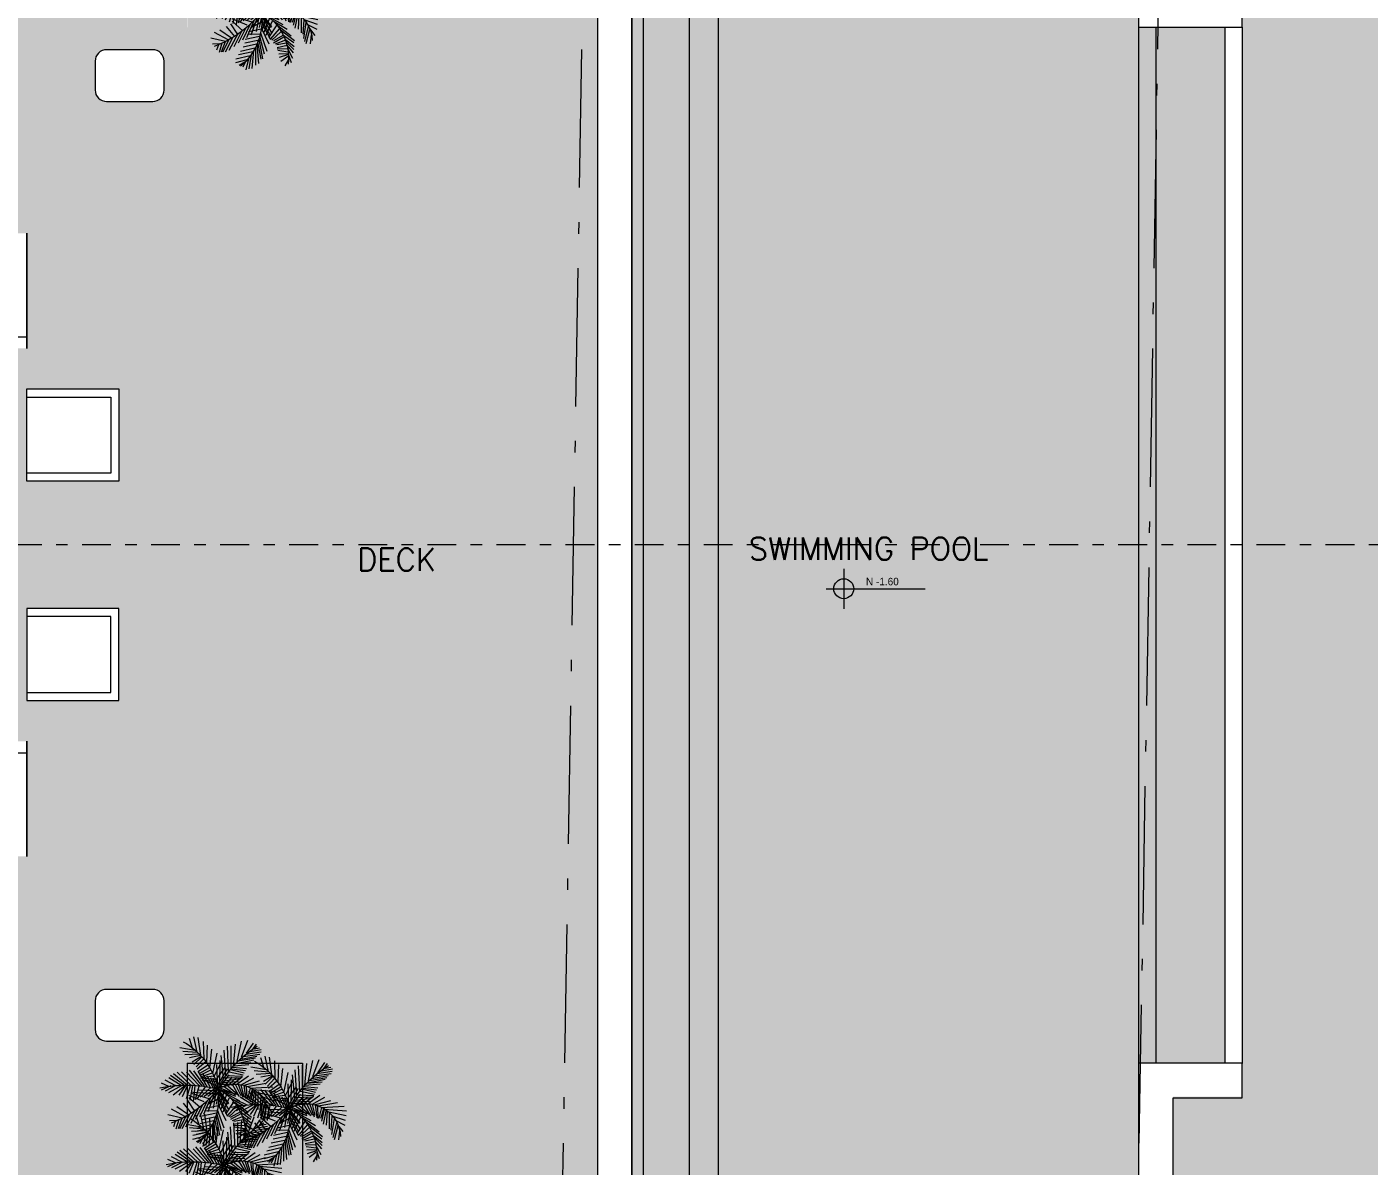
# Model space of a CAD drawing. Header units: metres. Extents: x 8 to 2416, y -346 to 476.
# Drawn here: x 60.81 to 72.47, y 37.56 to 47.45 of the extents above; entities that cross this region are included whole.
import ezdxf

# ---------------------------------------------------------------- set-up
doc = ezdxf.new("R2010")
doc.units = ezdxf.units.M
for name, pattern in [('0', [0]), ('ACAD_ISO10W100', [18, 12, -3, 0, -3]), ('CONTINU', [0]), ('DASHDOT', [1, 0.5, -0.25, 0, -0.25])]:
    doc.linetypes.add(name, pattern=pattern)
doc.layers.get('0').update_dxf_attribs({"color": 250, "linetype": '0', "lineweight": 20})
for name, color, linetype, lineweight in [('A-SECT-IDEN', 251, 'CONTINU', 9), ('A-WALL', 250, 'Continuous', 20), ('ARBOLES', 86, 'Continuous', 0), ('baños', 140, 'Continuous', 0), ('MOBILIARIOS', 252, 'Continuous', 0), ('piso', 253, 'Continuous', 0), ('textos', 7, 'Continuous', 0)]:
    doc.layers.add(name, color=color, linetype=linetype, lineweight=lineweight)
doc.layers.add('grama', color=7, linetype='Continuous', lineweight=0, true_color=0x698c45)
doc.layers.add('SOLAR', color=7, linetype='ACAD_ISO10W100', lineweight=9, true_color=0xff1414)
doc.layers.add('hatch piso', color=253, linetype='Continuous', lineweight=0, transparency=0.7)
doc.layers.add('pisos', color=253, linetype='Continuous', lineweight=0, transparency=0.1)
doc.styles.add('ESC100-2mm', font='arial.ttf', dxfattribs={"height": 0.15})
doc.styles.get("Standard").update_dxf_attribs({"font": 'arial.ttf', "height": 0.1875})

# ---------------------------------------------------------------- blocks, each defined once
blk = doc.blocks.new('arbol4')
at = {"layer": 'ARBOLES', "color": 252, "true_color": 0x8da178}
for p, q in [((1294.092, 72.298), (1293.995, 72.325)), ((1294.121, 72.265), (1293.998, 72.292)), ((1294.08, 72.316), (1294.026, 72.347)), ((1294.082, 72.313), (1294.059, 72.363)), ((1294.106, 72.289), (1294.083, 72.387)), ((1294.13, 72.253), (1294.11, 72.378)), ((1294.151, 72.218), (1294.137, 72.375)), ((1294.167, 72.193), (1294.167, 72.344)), ((1294.178, 72.161), (1294.193, 72.331)), ((1294.186, 72.143), (1294.213, 72.294)), ((1294.198, 72.119), (1294.229, 72.289)), ((1294.453, 72.254), (1294.372, 72.28)), ((1294.448, 72.269), (1294.389, 72.314)), ((1294.455, 72.295), (1294.423, 72.35)), ((1294.445, 72.202), (1294.489, 72.286)), ((1294.45, 72.241), (1294.477, 72.321)), ((1293.845, 72.168), (1293.828, 72.214)), ((1293.875, 72.153), (1293.851, 72.235)), ((1293.903, 72.143), (1293.869, 72.232)), ((1293.937, 72.125), (1293.881, 72.233)), ((1293.967, 72.107), (1293.903, 72.232)), ((1294.018, 72.067), (1293.935, 72.218)), ((1294.042, 72.06), (1293.981, 72.185)), ((1294.144, 72.229), (1294.021, 72.257)), ((1294.161, 72.197), (1294.038, 72.226)), ((1294.176, 72.164), (1294.06, 72.188)), ((1294.203, 72.094), (1294.244, 72.247)), ((1294.21, 72.066), (1294.267, 72.224)), ((1294.436, 72.154), (1294.352, 72.17)), ((1294.442, 72.176), (1294.355, 72.194)), ((1294.45, 72.204), (1294.357, 72.207)), ((1294.45, 72.233), (1294.363, 72.219)), ((1294.451, 72.246), (1294.37, 72.249)), ((1294.425, 72.119), (1294.503, 72.182)), ((1294.431, 72.14), (1294.502, 72.209)), ((1294.439, 72.172), (1294.495, 72.239)), ((1293.906, 72.14), (1293.779, 72.11)), ((1293.855, 72.161), (1293.794, 72.162)), ((1293.929, 72.126), (1293.811, 72.063)), ((1293.959, 72.111), (1293.857, 72.042)), ((1293.987, 72.096), (1293.916, 72.011)), ((1294.014, 72.078), (1293.954, 71.987)), ((1294.077, 72.033), (1294.018, 72.153)), ((1294.121, 71.99), (1294.056, 72.129)), ((1294.189, 72.131), (1294.075, 72.155)), ((1294.202, 72.096), (1294.079, 72.123)), ((1294.154, 71.959), (1294.089, 72.107)), ((1294.205, 72.075), (1294.1, 72.079)), ((1294.216, 72.034), (1294.107, 72.057)), ((1294.185, 71.925), (1294.128, 72.084)), ((1294.199, 71.907), (1294.174, 72.052)), ((1294.219, 71.948), (1294.295, 72.087)), ((1294.219, 71.919), (1294.307, 72.064)), ((1294.22, 72.028), (1294.283, 72.159)), ((1294.222, 71.981), (1294.297, 72.123)), ((1294.29, 71.937), (1294.241, 72.062)), ((1294.313, 71.963), (1294.257, 72.087)), ((1294.353, 71.996), (1294.282, 72.106)), ((1294.373, 72.029), (1294.299, 72.116)), ((1294.387, 72.055), (1294.31, 72.128)), ((1294.41, 72.084), (1294.323, 72.135)), ((1294.413, 72.103), (1294.324, 72.153)), ((1294.427, 72.129), (1294.339, 72.162)), ((1294.361, 72.001), (1294.477, 72.09)), ((1294.382, 72.036), (1294.506, 72.131)), ((1294.403, 72.078), (1294.5, 72.15)), ((1294.563, 71.927), (1294.563, 72.064)), ((1294.587, 71.953), (1294.578, 72.075)), ((1294.605, 71.974), (1294.584, 72.114)), ((1294.625, 72.011), (1294.594, 72.14)), ((1294.638, 72.039), (1294.605, 72.159)), ((1294.636, 72.028), (1294.682, 72.087)), ((1294.651, 72.082), (1294.643, 72.159)), ((1293.926, 71.862), (1293.826, 71.939)), ((1293.935, 71.856), (1293.876, 71.939)), ((1293.951, 71.854), (1293.905, 71.956)), ((1293.978, 71.851), (1293.94, 71.972)), ((1294.059, 72.046), (1293.964, 71.963)), ((1294.096, 71.998), (1293.964, 71.944)), ((1293.994, 71.856), (1293.97, 71.984)), ((1294.14, 71.972), (1293.985, 71.925)), ((1294.014, 71.86), (1294, 71.995)), ((1294.051, 71.854), (1294.018, 71.981)), ((1294.103, 71.868), (1294.036, 71.969)), ((1294.154, 71.874), (1294.062, 71.959)), ((1294.188, 71.885), (1294.097, 71.953)), ((1294.22, 71.972), (1294.127, 72.022)), ((1294.213, 71.886), (1294.128, 71.951)), ((1294.218, 71.916), (1294.138, 72.01)), ((1294.227, 71.896), (1294.2, 72.019)), ((1294.216, 71.891), (1294.307, 72.013)), ((1294.218, 71.91), (1294.304, 72.019)), ((1294.266, 71.913), (1294.224, 72.043)), ((1294.228, 71.891), (1294.376, 71.932)), ((1294.24, 71.879), (1294.366, 71.931)), ((1294.255, 71.904), (1294.369, 71.949)), ((1294.27, 71.865), (1294.368, 71.937)), ((1294.28, 71.923), (1294.404, 71.991)), ((1294.3, 71.86), (1294.39, 71.937)), ((1294.32, 71.96), (1294.443, 72.034)), ((1294.341, 71.851), (1294.4, 71.951)), ((1294.369, 71.851), (1294.414, 71.944)), ((1294.392, 71.844), (1294.431, 71.959)), ((1294.414, 71.853), (1294.438, 71.944)), ((1294.441, 71.851), (1294.455, 71.969)), ((1294.461, 71.86), (1294.465, 71.974)), ((1294.496, 71.88), (1294.472, 71.972)), ((1294.515, 71.885), (1294.486, 71.975)), ((1294.52, 71.897), (1294.495, 71.998)), ((1294.536, 71.895), (1294.51, 72.025)), ((1294.544, 71.913), (1294.537, 72.033)), ((1294.559, 71.916), (1294.71, 71.948)), ((1294.587, 71.95), (1294.703, 71.99)), ((1294.614, 71.99), (1294.7, 72.033)), ((1293.807, 71.86), (1293.721, 71.897)), ((1293.79, 71.864), (1293.724, 71.835)), ((1293.85, 71.857), (1293.756, 71.907)), ((1293.851, 71.859), (1293.756, 71.811)), ((1293.909, 71.854), (1293.786, 71.919)), ((1293.896, 71.856), (1293.789, 71.79)), ((1293.919, 71.85), (1293.804, 71.771)), ((1293.951, 71.857), (1293.828, 71.756)), ((1293.984, 71.856), (1293.861, 71.74)), ((1294.014, 71.854), (1293.899, 71.737)), ((1294.048, 71.854), (1293.943, 71.74)), ((1294.079, 71.86), (1293.968, 71.723)), ((1294.179, 71.928), (1293.994, 71.916)), ((1294.099, 71.859), (1294.005, 71.729)), ((1294.126, 71.871), (1294.043, 71.732)), ((1294.201, 71.903), (1294.048, 71.897)), ((1294.204, 71.824), (1294.078, 71.811)), ((1294.154, 71.879), (1294.083, 71.752)), ((1294.211, 71.866), (1294.094, 71.81)), ((1294.176, 71.882), (1294.124, 71.776)), ((1294.192, 71.882), (1294.154, 71.79)), ((1294.206, 71.883), (1294.175, 71.794)), ((1294.213, 71.88), (1294.206, 71.673)), ((1294.21, 71.861), (1294.297, 71.712)), ((1294.225, 71.877), (1294.366, 71.836)), ((1294.227, 71.87), (1294.348, 71.842)), ((1294.233, 71.874), (1294.314, 71.764)), ((1294.233, 71.85), (1294.236, 71.639)), ((1294.239, 71.844), (1294.368, 71.845)), ((1294.246, 71.829), (1294.393, 71.823)), ((1294.256, 71.818), (1294.407, 71.797)), ((1294.273, 71.862), (1294.339, 71.784)), ((1294.3, 71.856), (1294.377, 71.787)), ((1294.332, 71.854), (1294.426, 71.78)), ((1294.38, 71.845), (1294.482, 71.773)), ((1294.411, 71.853), (1294.526, 71.79)), ((1294.443, 71.854), (1294.576, 71.817)), ((1294.467, 71.865), (1294.635, 71.835)), ((1294.496, 71.879), (1294.692, 71.868)), ((1294.52, 71.892), (1294.714, 71.909)), ((1294.109, 71.65), (1294.036, 71.714)), ((1294.129, 71.68), (1294.046, 71.736)), ((1294.141, 71.702), (1294.055, 71.753)), ((1294.15, 71.723), (1294.064, 71.767)), ((1294.186, 71.803), (1294.065, 71.794)), ((1294.164, 71.748), (1294.07, 71.78)), ((1294.176, 71.774), (1294.073, 71.79)), ((1294.144, 71.699), (1294.161, 71.54)), ((1294.17, 71.751), (1294.208, 71.575)), ((1294.181, 71.781), (1294.251, 71.641)), ((1294.198, 71.809), (1294.278, 71.7)), ((1294.264, 71.796), (1294.244, 71.596)), ((1294.283, 71.776), (1294.268, 71.551)), ((1294.277, 71.791), (1294.41, 71.787)), ((1294.294, 71.77), (1294.43, 71.774)), ((1294.308, 71.735), (1294.297, 71.516)), ((1294.314, 71.737), (1294.435, 71.764)), ((1294.325, 71.717), (1294.444, 71.747)), ((1294.331, 71.704), (1294.331, 71.512)), ((1294.336, 71.711), (1294.454, 71.725)), ((1294.345, 71.697), (1294.464, 71.708)), ((1294.054, 71.584), (1293.929, 71.591)), ((1294.064, 71.597), (1293.969, 71.616)), ((1294.067, 71.607), (1293.991, 71.653)), ((1294.075, 71.607), (1294.007, 71.675)), ((1294.089, 71.627), (1294.026, 71.694)), ((1294.066, 71.592), (1294.044, 71.441)), ((1294.095, 71.626), (1294.09, 71.475)), ((1294.12, 71.66), (1294.125, 71.505)), ((1294.351, 71.688), (1294.368, 71.497)), ((1294.355, 71.685), (1294.485, 71.673)), ((1294.501, 71.66), (1294.37, 71.669)), ((1294.376, 71.664), (1294.527, 71.634)), ((1294.383, 71.648), (1294.421, 71.47)), ((1294.392, 71.643), (1294.543, 71.617)), ((1294.413, 71.627), (1294.554, 71.601)), ((1294.42, 71.611), (1294.475, 71.462)), ((1294.434, 71.605), (1294.58, 71.583)), ((1294.457, 71.584), (1294.59, 71.563)), ((1294.017, 71.552), (1293.883, 71.53)), ((1294.039, 71.571), (1293.911, 71.56)), ((1293.998, 71.54), (1293.968, 71.448)), ((1294.036, 71.568), (1294.007, 71.433)), ((1294.464, 71.577), (1294.525, 71.489)), ((1294.496, 71.56), (1294.591, 71.544)), ((1294.512, 71.55), (1294.549, 71.497)), ((1294.529, 71.537), (1294.577, 71.528))]:
    blk.add_line(p, q, dxfattribs=at)
blk.add_circle((1294.217, 71.886), 0.0272, dxfattribs=at)
for centre, radius, start, end in [((1293.703, 71.959), 0.519, 351.935, 49.7903), ((1294.006, 72.282), 0.449, 298.0575, 7.0723), ((1293.502, 71.332), 0.904, 37.8019, 70.1579), ((1294.366, 72.141), 0.295, 239.7144, 357.8335), ((1293.942, 73.007), 1.154, 258.4255, 283.7644), ((1293.602, 72.023), 0.63, 299.7081, 347.4206), ((1295.027, 72.287), 0.904, 206.3271, 238.6831)]:
    blk.add_arc(centre, radius, start, end, dxfattribs=at)
blk = doc.blocks.new('PL BASE 1N NASAS 09')
at = {"layer": 'textos', "transparency": 33554534}
h = blk.add_hatch(color=256, dxfattribs=at)
h.dxf.hatch_style = 1
h.paths.add_polyline_path([(-82.479, -45.545, 0.414214), (-82.566, -45.631), (-82.479, -45.631)])
h.paths.add_polyline_path([(-82.393, -45.631), (-82.479, -45.631), (-82.479, -45.718, 0.414214)])
at = {"layer": 'A-WALL'}
for points in [[(-88.481, -40.95), (-88.881, -40.95, 0.414214), (-88.981, -41.05), (-88.981, -41.3, 0.414214), (-88.881, -41.4), (-88.481, -41.4, 0.414214), (-88.381, -41.3), (-88.381, -41.05, 0.414214)], [(-88.481, -49.11), (-88.881, -49.11, 0.414214), (-88.981, -49.21), (-88.981, -49.46, 0.414214), (-88.881, -49.56), (-88.481, -49.56, 0.414214), (-88.381, -49.46), (-88.381, -49.21, 0.414214)]]:
    blk.add_lwpolyline(points, format="xyb", close=True, dxfattribs=at)
at = {"layer": 'piso'}
for p, q in [((-84.219, -52.854), (-84.219, -37.654)), ((-83.819, -52.454), (-83.819, -38.054)), ((-83.569, -38.854), (-83.569, -51.654)), ((-79.919, -40.754), (-79.919, -49.754)), ((-79.769, -40.754), (-79.769, -49.754)), ((-79.169, -40.754), (-79.169, -49.754)), ((-79.019, -40.754), (-79.019, -49.754)), ((-88.181, -49.75), (-88.181, -55.55)), ((-88.181, -49.75), (-87.181, -49.75)), ((-87.181, -49.75), (-87.181, -55.554))]:
    blk.add_line(p, q, dxfattribs=at)
at = {"layer": 'pisos'}
blk.add_lwpolyline([(-79.019, -49.751), (-79.919, -49.751), (-79.919, -55.254), (-84.319, -55.254), (-84.319, -35.254), (-79.919, -35.254), (-79.919, -40.754), (-79.019, -40.754), (-79.019, -40.454), (-79.619, -40.454), (-79.619, -34.954), (-84.619, -34.954), (-84.619, -55.554), (-79.619, -55.554), (-79.619, -50.051), (-79.019, -50.051), (-79.019, -49.751)], dxfattribs=at)
at = {"layer": 'textos'}
for p, q in [((-82.479, -45.457), (-82.479, -45.805)), ((-82.633, -45.631), (-81.772, -45.631))]:
    blk.add_line(p, q, dxfattribs=at)
blk.add_circle((-82.479, -45.631), 0.0865, dxfattribs=at)
at = {"layer": 'textos', "char_height": 0.195, "attachment_point": 7}
for s, insert, width in [('{\\Fromans|c0; SWIMMING POOL}', (-83.437, -45.38), 3.80488), ('{\\Fromans|c0; DECK}', (-86.838, -45.475), 3.40488)]:
    blk.add_mtext(s, dxfattribs=dict(at, insert=insert, width=width))
at = {"layer": 'textos', "insert": (-82.286, -45.536), "char_height": 0.065, "attachment_point": 1, "style": 'ESC100-2mm'}
blk.add_mtext_dynamic_manual_height_columns('{\\Ftxt|c0;N -1.60}', width=2.21694, gutter_width=0.5, heights=[0], dxfattribs=at)
blk = doc.blocks.new('PL MUEBLES 1N NASAS 09')
at = {"layer": 'hatch piso'}
h = blk.add_hatch(dxfattribs=at)
h.set_pattern_fill('AR-BRSTD', color=256, scale=0.002, angle=-90)
h.set_pattern_definition([(270, (32.50438, 232.01007), (0.1354836, -2e-17), []), (0, (32.50438, 232.01007), (0.1354836, 0.2032), [0.1354836, -0.1354836])])
h.paths.add_polyline_path([(77.642, 53.255), (75.08, 53.255), (75.08, 47.448), (74.08, 47.448), (74.08, 53.254), (64.206, 53.254), (64.206, 52.954), (68.88, 52.954), (68.88, 32.954), (64.206, 32.954), (64.206, 32.654), (74.08, 32.654), (74.08, 38.459), (75.08, 38.459), (75.08, 32.655), (77.642, 32.655)])
h.paths.add_polyline_path([(72.263, 46.109), (72.263, 45.659), (72.688, 45.659), (72.688, 44.659), (70.088, 44.659), (70.088, 45.659), (70.505, 45.659), (70.505, 46.109)], flags=16)
h.paths.add_polyline_path([(70.195, 48.6), (70.195, 49.6), (71.895, 49.6), (71.895, 48.6)], flags=16)
edge = h.paths.add_edge_path(flags=16)
edge.add_arc((73.38, 47.148), 0.1, 90, 180, ccw=False)
edge.add_line((73.38, 47.248), (73.78, 47.248))
edge.add_arc((73.78, 47.148), 0.1, 0, 90, ccw=False)
edge.add_line((73.88, 47.148), (73.88, 46.898))
edge.add_arc((73.78, 46.898), 0.1, -90, 0, ccw=False)
edge.add_line((73.78, 46.798), (73.38, 46.798))
edge.add_arc((73.38, 46.898), 0.1, 180, 270, ccw=False)
edge.add_line((73.28, 46.898), (73.28, 47.148))
edge = h.paths.add_edge_path(flags=16)
edge.add_arc((71.074, 50.003), 0.25, 0, 360)
edge = h.paths.add_edge_path(flags=16)
edge.add_ellipse((71.538, 43.923), major_axis=(0.8, 0.008), ratio=0.419259, start_angle=0, end_angle=360)
h.paths.add_polyline_path([(72.688, 44.307), (73.488, 44.307), (73.488, 43.507), (72.688, 43.507)], flags=16)
h.paths.add_polyline_path([(70.088, 44.307), (70.088, 43.507), (69.288, 43.507), (69.288, 44.307)], flags=16)
h.paths.add_polyline_path([(70.195, 50.407), (70.195, 51.407), (71.895, 51.407), (71.895, 50.407)], flags=16)
edge = h.paths.add_edge_path(flags=16)
edge.add_ellipse((71.538, 41.984), major_axis=(0.8, -0.008), ratio=0.419259, start_angle=0, end_angle=360, ccw=False)
h.paths.add_polyline_path([(72.688, 42.4), (73.488, 42.4), (73.488, 41.6), (72.688, 41.6)], flags=16)
h.paths.add_polyline_path([(70.088, 42.4), (70.088, 41.6), (69.288, 41.6), (69.288, 42.4)], flags=16)
edge = h.paths.add_edge_path(flags=16)
edge.add_line((73.28, 52.596), (73.28, 52.846))
edge.add_arc((73.38, 52.846), 0.1, 90, 180, ccw=False)
edge.add_line((73.38, 52.946), (73.78, 52.946))
edge.add_arc((73.78, 52.846), 0.1, 0, 90, ccw=False)
edge.add_line((73.88, 52.846), (73.88, 52.596))
edge.add_arc((73.78, 52.596), 0.1, -90, 0, ccw=False)
edge.add_line((73.78, 52.496), (73.38, 52.496))
edge.add_arc((73.38, 52.596), 0.1, 180, 270, ccw=False)
h.paths.add_polyline_path([(72.688, 41.248), (72.688, 40.248), (72.263, 40.248), (72.263, 39.798), (70.505, 39.798), (70.505, 40.248), (70.088, 40.248), (70.088, 41.248)], flags=16)
edge = h.paths.add_edge_path(flags=16)
edge.add_line((73.38, 39.099), (73.78, 39.099))
edge.add_arc((73.78, 38.999), 0.1, 0, 90, ccw=False)
edge.add_line((73.88, 38.999), (73.88, 38.749))
edge.add_arc((73.78, 38.749), 0.1, -90, 0, ccw=False)
edge.add_line((73.78, 38.649), (73.38, 38.649))
edge.add_arc((73.38, 38.749), 0.1, 180, 270, ccw=False)
edge.add_line((73.28, 38.749), (73.28, 38.999))
edge.add_arc((73.38, 38.999), 0.1, 90, 180, ccw=False)
edge = h.paths.add_edge_path(flags=0)
edge.add_line((70.484, 36.795), (70.44, 36.823))
edge.add_line((70.44, 36.823), (70.413, 36.781))
edge.add_line((70.413, 36.781), (70.329, 36.834))
edge.add_arc((70.195, 36.623), 0.25, 57.6802, 237.6802)
edge.add_line((70.061, 36.412), (70.146, 36.358))
edge.add_line((70.146, 36.358), (70.119, 36.316))
edge.add_line((70.119, 36.316), (70.173, 36.282))
edge.add_arc((71.256, 35.977), 1.125, 133.371, 164.3095, ccw=False)
edge = h.paths.add_edge_path(flags=16)
edge.add_arc((70.004, 35.987), 0.291, 89.2589, 335.9793, ccw=False)
edge.add_line((70.008, 36.277), (70.108, 36.277))
edge.add_line((70.108, 36.277), (70.108, 36.227))
edge.add_line((70.108, 36.227), (70.008, 36.227))
edge.add_arc((70.008, 35.977), 0.25, 90, 270)
edge.add_line((70.008, 35.727), (70.108, 35.727))
edge.add_line((70.108, 35.727), (70.108, 35.677))
edge.add_line((70.108, 35.677), (70.18, 35.677))
edge.add_line((70.18, 35.677), (70.119, 35.639))
edge.add_line((70.119, 35.639), (70.146, 35.597))
edge.add_line((70.146, 35.597), (70.061, 35.543))
edge.add_arc((70.195, 35.332), 0.25, 122.3198, 302.3198)
edge.add_line((70.329, 35.121), (70.413, 35.174))
edge.add_line((70.413, 35.174), (70.44, 35.132))
edge.add_line((70.44, 35.132), (70.355, 35.078))
edge.add_arc((70.19, 35.329), 0.3, 211.2743, 303.498, ccw=False)
edge.add_arc((70.285, 34.847), 0.479, -37.7593, 137.1635, ccw=False)
edge.add_arc((70.618, 34.766), 0.217, 282.0494, 481.7282)
edge.add_line((70.504, 34.951), (70.544, 35.043))
edge.add_line((70.544, 35.043), (70.59, 35.023))
edge.add_line((70.59, 35.023), (70.55, 34.931))
edge.add_arc((70.79, 34.856), 0.252, -29.9772, 162.7422, ccw=False)
edge.add_line((71.008, 34.731), (71.048, 34.822))
edge.add_line((71.048, 34.822), (71.094, 34.802))
edge.add_line((71.094, 34.802), (71.123, 34.868))
edge.add_line((71.123, 34.868), (71.133, 34.797))
edge.add_line((71.133, 34.797), (71.183, 34.805))
edge.add_line((71.183, 34.805), (71.198, 34.706))
edge.add_arc((71.443, 34.757), 0.25, 5.5699, 191.8347, ccw=False)
edge.add_line((71.692, 34.781), (71.677, 34.88))
edge.add_line((71.677, 34.88), (71.726, 34.888))
edge.add_line((71.726, 34.888), (71.716, 34.959))
edge.add_line((71.716, 34.959), (71.763, 34.905))
edge.add_line((71.763, 34.905), (71.801, 34.937))
edge.add_line((71.801, 34.937), (71.866, 34.862))
edge.add_arc((72.074, 35.004), 0.252, 47.5867, 214.4575, ccw=False)
edge.add_line((72.243, 35.19), (72.178, 35.266))
edge.add_line((72.178, 35.266), (72.215, 35.298))
edge.add_line((72.215, 35.298), (72.161, 35.361))
edge.add_line((72.161, 35.361), (72.239, 35.333))
edge.add_line((72.239, 35.333), (72.256, 35.38))
edge.add_line((72.256, 35.38), (72.35, 35.347))
edge.add_arc((72.423, 35.586), 0.25, 67.9243, 252.9546, ccw=False)
edge.add_line((72.517, 35.818), (72.423, 35.851))
edge.add_line((72.423, 35.851), (72.44, 35.898))
edge.add_line((72.44, 35.898), (72.372, 35.923))
edge.add_line((72.372, 35.923), (72.442, 35.938))
edge.add_line((72.442, 35.938), (72.431, 35.987))
edge.add_line((72.431, 35.987), (72.529, 36.009))
edge.add_arc((72.445, 36.247), 0.252, 95.95, 289.5685, ccw=False)
edge.add_line((72.418, 36.497), (72.321, 36.475))
edge.add_line((72.321, 36.475), (72.31, 36.524))
edge.add_line((72.31, 36.524), (72.24, 36.508))
edge.add_line((72.24, 36.508), (72.291, 36.559))
edge.add_line((72.291, 36.559), (72.255, 36.594))
edge.add_line((72.255, 36.594), (72.326, 36.665))
edge.add_arc((72.149, 36.841), 0.25, 315.079, 495.079)
edge.add_line((71.972, 37.018), (71.901, 36.947))
edge.add_line((71.901, 36.947), (71.866, 36.982))
edge.add_line((71.866, 36.982), (71.936, 37.053))
edge.add_arc((72.112, 36.942), 0.208, -66.6613, 147.5733, ccw=False)
edge.add_arc((72.46, 37.867), 1.147, 197.4891, 256.612, ccw=False)
edge.add_arc((71.345, 37.223), 0.3, -4.0569, 85.9431, ccw=False)
edge.add_line((71.644, 37.201), (71.637, 37.102))
edge.add_line((71.637, 37.102), (71.587, 37.105))
edge.add_line((71.587, 37.105), (71.594, 37.205))
edge.add_arc((71.345, 37.223), 0.25, 355.9431, 535.9431)
edge.add_line((71.095, 37.24), (71.088, 37.141))
edge.add_line((71.088, 37.141), (71.038, 37.144))
edge.add_line((71.038, 37.144), (71.033, 37.072))
edge.add_line((71.033, 37.072), (70.999, 37.136))
edge.add_line((70.999, 37.136), (70.955, 37.112))
edge.add_line((70.955, 37.112), (70.908, 37.2))
edge.add_arc((70.418, 37.583), 0.622, 274.5528, 321.9728, ccw=False)
edge.add_line((70.467, 36.963), (70.515, 36.875))
edge.add_line((70.515, 36.875), (70.471, 36.852))
edge.add_line((70.471, 36.852), (70.423, 36.94))
edge.add_arc((70.685, 37.087), 0.3, 117.2173, 209.441, ccw=False)
edge.add_arc((71.723, 36.366), 1.536, 139.9591, 198.8921)
edge = h.paths.add_edge_path(flags=0)
edge.add_arc((71.256, 35.977), 0.7, 0, 360)
edge = h.paths.add_edge_path(flags=16)
edge.add_line((73.38, 33.411), (73.78, 33.411))
edge.add_arc((73.78, 33.311), 0.1, 0, 90, ccw=False)
edge.add_line((73.88, 33.311), (73.88, 33.061))
edge.add_arc((73.78, 33.061), 0.1, -90, 0, ccw=False)
edge.add_line((73.78, 32.961), (73.38, 32.961))
edge.add_arc((73.38, 33.061), 0.1, 180, 270, ccw=False)
edge.add_line((73.28, 33.061), (73.28, 33.311))
edge.add_arc((73.38, 33.311), 0.1, 90, 180, ccw=False)
at = {"layer": 'piso', "transparency": 33554554}
h = blk.add_hatch(color=256, dxfattribs=at)
h.set_gradient(color1=(122, 175, 223), color2=(173, 221, 247), rotation=90)
h.paths.add_polyline_path([(77.942, 52.955), (82.342, 52.953), (82.342, 47.446), (83.092, 47.443), (83.092, 38.456), (82.342, 38.459), (82.342, 32.955), (77.942, 32.955)])
at = {"layer": 'MOBILIARIOS', "lineweight": -2}
for p, q in [((72.688, 44.659), (72.688, 45.659)), ((72.688, 45.659), (72.688, 44.659)), ((72.588, 44.759), (72.688, 44.759)), ((72.688, 41.248), (72.688, 40.248)), ((72.688, 40.248), (72.688, 41.248)), ((72.588, 41.148), (72.688, 41.148))]:
    blk.add_line(p, q, dxfattribs=at)
at = {"layer": 'MOBILIARIOS'}
for p, q in [((72.688, 44.237), (73.418, 44.237)), ((73.418, 44.237), (73.418, 43.577)), ((73.418, 43.577), (72.688, 43.577)), ((73.418, 42.33), (72.688, 42.33)), ((73.418, 41.67), (73.418, 42.33)), ((72.688, 41.67), (73.418, 41.67))]:
    blk.add_line(p, q, dxfattribs=at)
for points in [[(73.488, 43.507), (72.688, 43.507), (72.688, 44.307), (73.488, 44.307)], [(73.488, 42.4), (72.688, 42.4), (72.688, 41.6), (73.488, 41.6)]]:
    blk.add_lwpolyline(points, close=True, dxfattribs=at)
at = {"layer": 'baños'}
blk.add_blockref('PL BASE 1N NASAS 09', (162.262, 88.203), dxfattribs=at)

msp = doc.modelspace()

# ---------------------------------------------------------------- hatches: boundary and pattern name
at = {"layer": 'grama', "transparency": 33554495}
h = msp.add_hatch(color=256, dxfattribs=at)
h.dxf.hatch_style = 1
edge = h.paths.add_edge_path()
edge.add_line((80.8091, 57.9566), (21.0607, 57.947))
edge.add_line((21.0607, 57.947), (21.0385, 56.947))
edge.add_line((21.0385, 56.947), (37.3509, 56.9496))
edge.add_arc((37.351, 56.3496), 0.6, 0.00924, 90.00924, ccw=False)
edge.add_line((37.951, 56.3497), (37.9514, 53.9497))
edge.add_arc((37.3514, 53.9496), 0.6, -89.99076, 0.00924, ccw=False)
edge.add_line((37.3515, 53.3496), (36.0515, 53.3494))
edge.add_arc((36.0515, 53.0494), 0.3, 90.00924, 180.01385)
edge.add_line((35.7515, 53.0493), (35.7516, 52.9481))
edge.add_line((35.7516, 52.9481), (52.3266, 52.9536))
edge.add_line((52.3266, 52.9536), (52.3266, 53.2536))
edge.add_line((52.3266, 53.2536), (62.2016, 53.2536))
edge.add_line((62.2016, 53.2536), (62.2016, 47.4481))
edge.add_line((62.2016, 47.4481), (63.2016, 47.4481))
edge.add_line((63.2016, 47.4481), (63.2016, 53.2549))
edge.add_line((63.2016, 53.2549), (70.7634, 53.2529))
edge.add_line((70.7634, 53.2529), (70.7634, 47.7461))
edge.add_line((70.7634, 47.7461), (71.3634, 47.7481))
edge.add_line((71.3634, 47.7481), (71.3634, 38.1618))
edge.add_line((71.3634, 38.1618), (70.7634, 38.1624))
edge.add_line((70.7634, 38.1624), (70.7634, 32.6542))
edge.add_line((70.7634, 32.6542), (63.2016, 32.6549))
edge.add_line((63.2016, 32.6549), (63.2016, 38.459))
edge.add_line((63.2016, 38.459), (62.2016, 38.459))
edge.add_line((62.2016, 38.459), (62.1891, 32.6536))
edge.add_line((62.1891, 32.6536), (52.3266, 32.6536))
edge.add_line((52.3266, 32.6536), (52.3266, 32.9536))
edge.add_line((52.3266, 32.9536), (27.9516, 32.959))
edge.add_line((27.9516, 32.959), (27.9516, 39.359))
edge.add_line((27.9516, 39.359), (26.8226, 39.359))
edge.add_line((26.8226, 39.359), (26.8226, 40.259))
edge.add_line((26.8226, 40.259), (26.4226, 40.259))
edge.add_line((26.4226, 40.259), (26.4226, 45.6481))
edge.add_line((26.4226, 45.6481), (26.8226, 45.6481))
edge.add_line((26.8226, 45.6481), (26.8226, 46.5481))
edge.add_line((26.8226, 46.5481), (27.9516, 46.5481))
edge.add_line((27.9516, 46.5481), (27.9516, 52.9481))
edge.add_line((27.9516, 52.9481), (28.1515, 52.9481))
edge.add_line((28.1515, 52.9481), (28.1515, 53.0481))
edge.add_arc((27.8515, 53.0481), 0.3, 0.00924, 90.00924)
edge.add_line((27.8515, 53.3481), (25.1634, 53.3476))
edge.add_arc((25.1635, 52.5476), 0.8, 90.00924, 198.79711)
edge.add_arc((-3.0236, 42.9535), 28.9752, -26.20209, 18.79711, ccw=False)
edge.add_arc((21.1796, 31.043), 2, 270, 333.79791, ccw=False)
edge.add_line((21.1796, 29.043), (20.4196, 29.043))
edge.add_line((20.4196, 29.043), (20.3955, 27.9576))
edge.add_line((20.3955, 27.9576), (80.305, 27.9575))
edge.add_line((80.305, 27.9575), (80.8091, 57.9566))

# ---------------------------------------------------------------- linework, layer by layer
at = {"color": 1}
msp.add_line((66.0634, 52.9549), (66.0634, 32.9549), dxfattribs=at)
at = {"layer": 'A-SECT-IDEN', "linetype": 'DASHDOT', "ltscale": 0.5}
msp.add_line((73.5387, 42.9535), (23.8826, 42.9535), dxfattribs=at)
at = {"layer": 'SOLAR', "ltscale": 0.1}
msp.add_lwpolyline([(70.8076, 57.955), (70.3036, 27.9575)], dxfattribs=at)
msp.add_lwpolyline([(65.3869, 32.9575), (27.5082, 32.9576), (27.9516, 52.9481), (65.7229, 52.9542)], close=True, dxfattribs=at)

# ---------------------------------------------------------------- block references
msp.add_blockref('PL MUEBLES 1N NASAS 09', (-11.8789, 0))
at = {"layer": 'ARBOLES', "xscale": -1, "rotation": 180}
for p in [(-1231.3727, 119.4642), (-1231.7465, 110.1144), (-1231.1278, 109.9458), (-1231.6903, 109.4492)]:
    msp.add_blockref('arbol4', p, dxfattribs=at)

doc.saveas('drawing.dxf')
